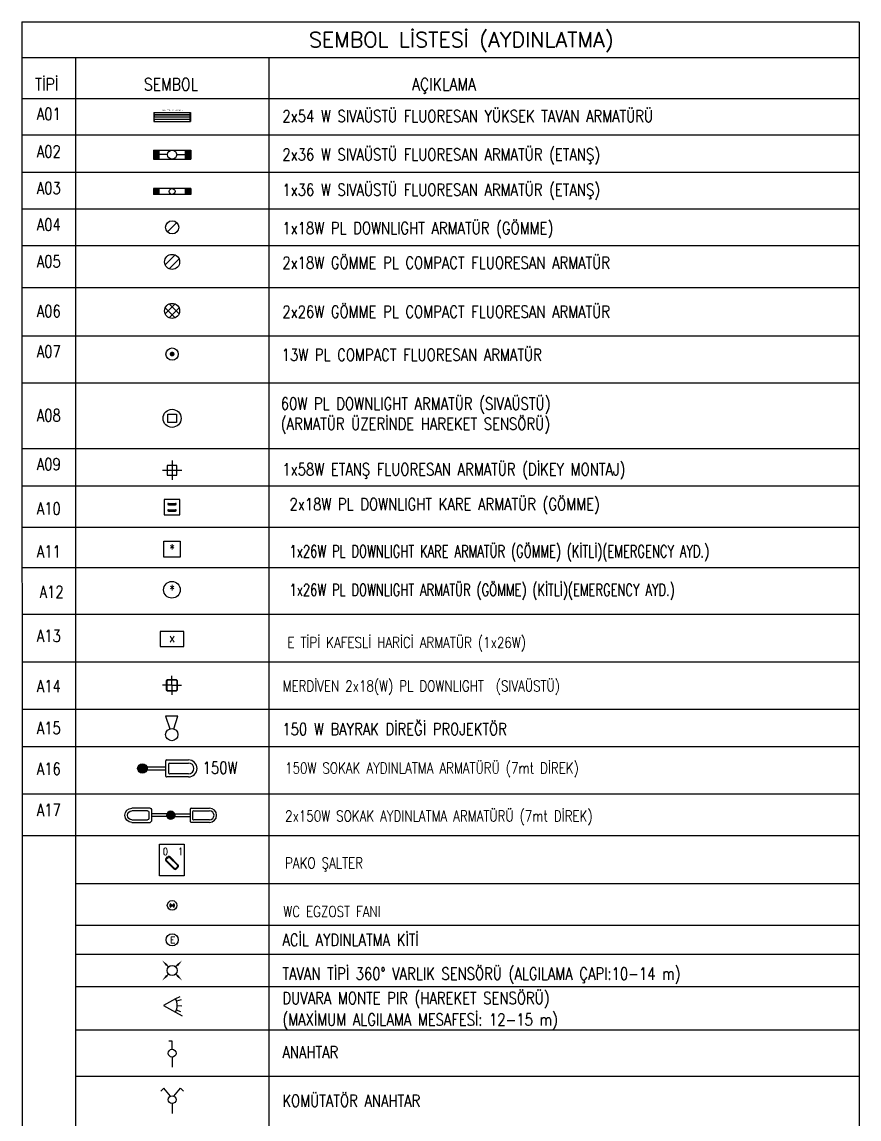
# Model space of a CAD drawing. Header units: metres. Extents: x -13316 to 152404, y -3899 to 30226.
# Drawn here: x -13316 to -10544, y 19226 to 22859 of the extents above; entities that cross this region are included whole.
import ezdxf
from ezdxf.enums import TextEntityAlignment as Align

# ---------------------------------------------------------------- set-up
doc = ezdxf.new("R2010")
doc.units = ezdxf.units.M
doc.header["$LTSCALE"] = 100
doc.header["$MEASUREMENT"] = 0
for name, color, linetype, lineweight in [('E-13W PL COMPACT FLUORESAN ARMATÜR', 7, 'Continuous', 30), ('E-150 W PROJEKTÖR', 7, 'Continuous', 30), ('E-1x18W PL DOWNLIGHT ARMATÜR (GÖMME)', 7, 'Continuous', 30), ('E-1x26W PL DOWNLIGHT ARMATÜR (GÖMME) (KİTLİ)', 7, 'Continuous', 30), ('E-1x26W PL DOWNLIGHT KARE ARMATÜR (GÖMME) (KİTLİ)', 7, 'Continuous', 30), ('E-1x36 W SIVAÜSTÜ FLUORESAN ARMATÜR (ETANŞ)', 7, 'Continuous', 30), ('E-1x58W ETANŞ FLUORESAN ARMATÜR (DİKEY MONTAJ)', 7, 'Continuous', 30), ('E-2x18(W) PL DOWNLIGHT ARMATÜR (SIVAÜSTÜ)', 7, 'Continuous', 30), ('E-2x18W GÖMME PL COMPACT FLUORESAN ARMATÜR', 7, 'Continuous', 30), ('E-2x18W GÖMME PL COMPACT FLUORESAN KARE ARMATÜR', 7, 'Continuous', 30), ('E-2x26W GÖMME PL COMPACT FLUORESAN ARMATÜR', 7, 'Continuous', 30), ('E-2x36 W SIVAÜSTÜ FLUORESAN ARMATÜR (ETANŞ)', 7, 'Continuous', 30), ('E-2x54 W SIVAÜSTÜ FLUORESAN YÜKSEK TAVAN ARMATÜRÜ', 7, 'Continuous', 30), ('E-60W PL DOWNLIGHT ARMATÜR (SIVAÜSTÜ)', 7, 'Continuous', 30), ('E-ACİL AYDINLATMA KİTİ', 7, 'Continuous', 30), ('E-ANAHTAR', 7, 'Continuous', 30), ('E-DUVARA MONTE PIR (HAREKET SENSÖRÜ)', 7, 'Continuous', 30), ('E-E TİPİ HARİCİ ARMATÜR (26W)', 7, 'Continuous', 30), ('E-KOMÜTATÖR ANAHTAR', 7, 'Continuous', 30), ('E-PAKO ŞALTER', 7, 'Continuous', 30), ('E-SOKAK AYDINLATMA ARMATÜRÜ', 7, 'Continuous', 30), ('E-TAVAN TİPİ 360° VARLIK SENSÖRÜ (ALGILAMA ÇAPI 10 14 m)', 7, 'Continuous', 30), ('E-WC ASPİRATÖR', 7, 'Continuous', 30), ('E-YAZI', 7, 'Continuous', 30)]:
    doc.layers.add(name, color=color, linetype=linetype, lineweight=lineweight)
doc.styles.add('Arial', font='arial.ttf', dxfattribs={"height": 2.5})
doc.styles.add('E-YAZI', font='txttw.shx')

# ---------------------------------------------------------------- blocks, each defined once
blk = doc.blocks.new('100_2x36 W SIVAÜSTÜ FLUORESAN ARMATÜR (ETANŞ)')
at = {"layer": 'E-2x36 W SIVAÜSTÜ FLUORESAN ARMATÜR (ETANŞ)', "color": 4}
for p, q in [((-6.15, 1.5), (6.15, 1.5)), ((-6.15, 1.5), (-6.15, -1.5)), ((-1.5, 0), (-6.15, 0)), ((1.5, 0), (6.15, 0)), ((6.15, 1.5), (6.15, -1.5)), ((-6.15, -1.5), (6.15, -1.5))]:
    blk.add_line(p, q, dxfattribs=at)
blk.add_circle((0, 0), 1.5, dxfattribs=at)
for points in [[(-4.15, 1.5), (-4.15, -1.5), (-6.15, 1.5), (-6.15, -1.5)], [(4.15, 1.5), (4.15, -1.5), (6.15, 1.5), (6.15, -1.5)]]:
    blk.add_solid(points, dxfattribs=at)
blk = doc.blocks.new('100_1x36 W SIVAÜSTÜ FLUORESAN ARMATÜR (ETANŞ)')
at = {"layer": 'E-1x36 W SIVAÜSTÜ FLUORESAN ARMATÜR (ETANŞ)', "color": 4}
for p, q in [((-6.15, 1), (-6.15, -1)), ((6.15, 1), (-6.15, 1)), ((6.15, 1), (6.15, -1)), ((6.15, -1), (-6.15, -1))]:
    blk.add_line(p, q, dxfattribs=at)
at = {"layer": 'E-1x36 W SIVAÜSTÜ FLUORESAN ARMATÜR (ETANŞ)'}
blk.add_line((6.15, -1), (6.15, -1), dxfattribs=at)
at = {"layer": 'E-1x36 W SIVAÜSTÜ FLUORESAN ARMATÜR (ETANŞ)', "color": 4}
blk.add_circle((0, 0), 1, dxfattribs=at)
for points in [[(-6.15, 1), (-4.15, 1), (-6.15, -1), (-4.15, -1)], [(6.15, 1), (4.15, 1), (6.15, -1), (4.15, -1)]]:
    blk.add_solid(points, dxfattribs=at)
blk = doc.blocks.new('100_2x26W GÖMME PL COMPACT FLUORESAN ARMATÜR')
at = {"layer": 'E-2x26W GÖMME PL COMPACT FLUORESAN ARMATÜR', "color": 7}
for p, q in [((-1.43, -0.6), (0.6, 1.43)), ((-1.43, 0.6), (0.6, -1.43)), ((-0.6, 1.43), (1.43, -0.6)), ((-0.6, -1.43), (1.43, 0.6))]:
    blk.add_line(p, q, dxfattribs=at)
at = {"layer": 'E-2x26W GÖMME PL COMPACT FLUORESAN ARMATÜR', "color": 4}
blk.add_circle((0, 0), 1.55, dxfattribs=at)
blk = doc.blocks.new('100_1x58W ETANŞ FLUORESAN ARMATÜR (DİKEY MONTAJ)')
at = {"layer": 'E-1x58W ETANŞ FLUORESAN ARMATÜR (DİKEY MONTAJ)', "color": 4}
for points in [[(-2, 0), (2, 0)], [(-1, -1), (1, -1), (1, 1), (-1, 1), (-1, -1)], [(0, 2), (0, 2), (0, -2)]]:
    blk.add_lwpolyline(points, dxfattribs=at)
blk = doc.blocks.new('100_60W PL DOWNLIGHT ARMATÜR (SIVAÜSTÜ)')
at = {"layer": 'E-60W PL DOWNLIGHT ARMATÜR (SIVAÜSTÜ)', "color": 3}
blk.add_lwpolyline([(-0.87, 0.87), (0.87, 0.87), (0.87, -0.87), (-0.87, -0.87)], close=True, dxfattribs=at)
at = {"layer": 'E-60W PL DOWNLIGHT ARMATÜR (SIVAÜSTÜ)', "color": 4}
blk.add_circle((0, 0), 1.87, dxfattribs=at)
blk = doc.blocks.new('100_2x18W GÖMME PL COMPACT FLUORESAN ARMATÜR')
at = {"layer": 'E-2x18W GÖMME PL COMPACT FLUORESAN ARMATÜR', "color": 7}
for p, q in [((-1.43, -0.6), (0.6, 1.43)), ((-0.6, -1.43), (1.43, 0.6))]:
    blk.add_line(p, q, dxfattribs=at)
at = {"layer": 'E-2x18W GÖMME PL COMPACT FLUORESAN ARMATÜR', "color": 4}
blk.add_circle((0, 0), 1.55, dxfattribs=at)
blk = doc.blocks.new('100_13W PL COMPACT FLUORESAN ARMATÜR')
at = {"layer": 'E-13W PL COMPACT FLUORESAN ARMATÜR', "color": 4, "const_width": 0.5}
blk.add_lwpolyline([(-0.25, 0, 1), (0.25, 0, 1)], format="xyb", close=True, dxfattribs=at)
at = {"layer": 'E-13W PL COMPACT FLUORESAN ARMATÜR', "color": 4}
blk.add_ellipse((0, 0), major_axis=(-1.28, 0), ratio=1, start_param=3.1418, end_param=9.424985, dxfattribs=at)
blk = doc.blocks.new('100_ACİL AYDINLATMA KİTİ')
at = {"layer": 'E-ACİL AYDINLATMA KİTİ', "color": 3}
blk.add_circle((0, 0), 1.25, dxfattribs=at)
at = {"layer": 'E-ACİL AYDINLATMA KİTİ', "color": 3, "style": 'E-YAZI'}
blk.add_text('E', height=1.34, dxfattribs=at).set_placement((-0.45, -0.69))
blk = doc.blocks.new('100_TAVAN TİPİ 360° VARLIK SENSÖRÜ (ALGILAMA ÇAPI 10 14 m)')
at = {"layer": 'E-TAVAN TİPİ 360° VARLIK SENSÖRÜ (ALGILAMA ÇAPI 10 14 m)', "color": 3}
for p, q in [((-1.1, 1.1), (-0.73, 0.73)), ((1.1, 1.1), (0.73, 0.73)), ((-1.1, -1.1), (-0.73, -0.73)), ((1.1, -1.1), (0.73, -0.73))]:
    blk.add_line(p, q, dxfattribs=at)
at = {"layer": 'E-TAVAN TİPİ 360° VARLIK SENSÖRÜ (ALGILAMA ÇAPI 10 14 m)', "color": 4}
blk.add_circle((0, 0), 1.03, dxfattribs=at)
at = {"layer": 'E-TAVAN TİPİ 360° VARLIK SENSÖRÜ (ALGILAMA ÇAPI 10 14 m)', "color": 3}
for points in [[(-1.26, 0.94), (-0.94, 1.26), (-2.06, 2.06)], [(1.26, 0.94), (0.94, 1.26), (2.06, 2.06)], [(-1.26, -0.94), (-0.94, -1.26), (-2.06, -2.06)], [(1.26, -0.94), (0.94, -1.26), (2.06, -2.06)]]:
    blk.add_solid(points, dxfattribs=at)
blk = doc.blocks.new('100_DUVARA MONTE PIR (HAREKET SENSÖRÜ)')
at = {"layer": 'E-DUVARA MONTE PIR (HAREKET SENSÖRÜ)', "color": 4}
for p, q in [((2.72, 0.89), (0, 0)), ((0, 0), (2.23, -1.79)), ((3.64, 1.19), (2.72, 0.89)), ((3.8, 0.53), (2.83, 0.39)), ((2.23, -1.79), (3.45, -2.76)), ((3.31, -1.94), (2.47, -1.44)), ((3.75, -0.8), (2.8, -0.59))]:
    blk.add_line(p, q, dxfattribs=at)
blk.add_arc((0, 0), 2.86, 321.3229, 18.1202, dxfattribs=at)
blk = doc.blocks.new('100_ANAHTAR')
at = {"layer": 'E-ANAHTAR', "color": 4}
for p, q in [((0, 5.35), (-0.71, 5.35)), ((0, 3.67), (0, 5.35)), ((0, 2.05), (0, 0))]:
    blk.add_line(p, q, dxfattribs=at)
blk.add_circle((0, 2.86), 0.81, dxfattribs=at)
blk = doc.blocks.new('100_KOMÜTATÖR ANAHTAR')
at = {"layer": 'E-KOMÜTATÖR ANAHTAR', "color": 4}
for p, q in [((-1.7, 5.22), (-2.33, 4.62)), ((-0.37, 3.56), (-1.7, 5.22)), ((0.37, 3.56), (1.7, 5.22)), ((1.7, 5.22), (2.33, 4.62)), ((0, 2.05), (0, 0))]:
    blk.add_line(p, q, dxfattribs=at)
blk.add_circle((0, 2.86), 0.81, dxfattribs=at)
blk = doc.blocks.new('10_WC ASPİRATÖR')
at = {"layer": 'E-WC ASPİRATÖR', "color": 3}
for p, q in [((-4.2, 4.2), (4.2, -4.2)), ((-4.2, -4.2), (4.2, 4.2))]:
    blk.add_line(p, q, dxfattribs=at)
at = {"layer": 'E-WC ASPİRATÖR', "color": 3, "const_width": 6}
for points in [[(-2.1, 2.1, 0.198912), (-3, 0, 0.198912), (-2.1, -2.1, 0.198912)], [(2.1, -2.1, 0.198912), (3, 0, 0.198912), (2.1, 2.1)]]:
    blk.add_lwpolyline(points, format="xyb", dxfattribs=at)
at = {"layer": 'E-WC ASPİRATÖR', "color": 4}
blk.add_circle((0, 0), 10, dxfattribs=at)
blk = doc.blocks.new('100_1x18W PL DOWNLIGHT ARMATÜR (GÖMME)')
at = {"layer": 'E-1x18W PL DOWNLIGHT ARMATÜR (GÖMME)', "color": 7}
blk.add_line((-1.1, -1.1), (1.1, 1.1), dxfattribs=at)
at = {"layer": 'E-1x18W PL DOWNLIGHT ARMATÜR (GÖMME)', "color": 4}
blk.add_ellipse((0, 0), major_axis=(-1.55, 0), ratio=1, start_param=3.1418, end_param=9.424985, dxfattribs=at)
blk = doc.blocks.new('2x54 W SIVAÜSTÜ FLUORESAN YÜKSEK TAVAN ARMATÜRÜ')
at = {"layer": 'E-2x54 W SIVAÜSTÜ FLUORESAN YÜKSEK TAVAN ARMATÜRÜ', "color": 4}
for p, q in [((-60.8, 15), (-60.8, -15)), ((-60.8, 15), (60.8, 15)), ((-60, 0), (-15, 0)), ((15, 0), (60, 0)), ((60.8, 15), (60.8, 0)), ((60.8, 0), (60.8, -15)), ((-60.8, -15), (60.8, -15))]:
    blk.add_line(p, q, dxfattribs=at)
at = {"layer": 'E-2x54 W SIVAÜSTÜ FLUORESAN YÜKSEK TAVAN ARMATÜRÜ', "color": 7}
for p, q in [((-60.8, 0), (60.8, 0)), ((-59.3, 8), (59.3, 8)), ((-59.2, 7), (59.4, 7)), ((-59.3, -7), (59.3, -7)), ((-59.2, -8), (59.4, -8))]:
    blk.add_line(p, q, dxfattribs=at)
for centre in [(-59.2, 7.6), (-59.2, 7.3), (59.4, 7.6), (59.4, 7.3), (-59.2, -7.4), (-59.2, -7.7), (59.4, -7.4), (59.4, -7.7)]:
    blk.add_circle(centre, 0.11, dxfattribs=at)
for centre, radius, start, end in [((-48.7, 7.5), 12.1, 141.86, 218.14), ((-59.1, 7.5), 0.515, 106.8674, 266.7612), ((-59.3, 7.5), 0.519, 289.2244, 84.4042), ((48.7, 7.5), 12.1, 321.86, 38.14), ((59.5, 7.5), 0.515, 106.8674, 266.7612), ((59.3, 7.5), 0.519, 289.2244, 84.4042), ((-48.7, -7.5), 12.1, 141.86, 218.14), ((-59.1, -7.5), 0.515, 106.8674, 266.7612), ((-59.3, -7.5), 0.519, 289.2244, 84.4042), ((48.7, -7.5), 12.1, 321.86, 38.14), ((59.5, -7.5), 0.515, 106.8674, 266.7612), ((59.3, -7.5), 0.519, 289.2244, 84.4042)]:
    blk.add_arc(centre, radius, start, end, dxfattribs=at)
at = {"layer": 'E-2x54 W SIVAÜSTÜ FLUORESAN YÜKSEK TAVAN ARMATÜRÜ', "color": 7, "style": 'Arial'}
blk.add_text('MN2  2*TL554U-SP/CM LB', height=3.951, dxfattribs=at).set_placement((-31.6, 20.4))
blk = doc.blocks.new('100_150 W PROJEKTÖR')
at = {"layer": 'E-150 W PROJEKTÖR', "color": 4}
for p, q in [((405, 135), (128, 43)), ((405, -135), (405, 135)), ((128, -43), (405, -135))]:
    blk.add_line(p, q, dxfattribs=at)
blk.add_circle((0, 0), 135, dxfattribs=at)
blk = doc.blocks.new('2x18W GÖMME PL COMPACT FLUORESAN KARE ARMATÜR')
at = {"layer": 'E-2x18W GÖMME PL COMPACT FLUORESAN KARE ARMATÜR', "color": 7}
for p, q in [((-9.3, 10), (9.3, 10)), ((-9.3, 6.4), (9.3, 6.4)), ((-9.3, -6.4), (9.3, -6.4)), ((-9.3, -10), (9.3, -10))]:
    blk.add_line(p, q, dxfattribs=at)
at = {"layer": 'E-2x18W GÖMME PL COMPACT FLUORESAN KARE ARMATÜR', "color": 4}
blk.add_lwpolyline([(-20, -20), (20, -20), (20, 20), (-20, 20)], close=True, dxfattribs=at)
at = {"layer": 'E-2x18W GÖMME PL COMPACT FLUORESAN KARE ARMATÜR', "color": 7}
for centre, start, end in [((-9.3, 8.2), 90, 180), ((-9.3, 8.2), 180, 270), ((9.3, 8.2), 360, 90), ((9.3, 8.2), 270, 360), ((-9.3, -8.2), 90, 180), ((-9.3, -8.2), 180, 270), ((9.3, -8.2), 0, 90), ((9.3, -8.2), 270, 0)]:
    blk.add_arc(centre, 1.78, start, end, dxfattribs=at)
blk = doc.blocks.new('1x26W PL DOWNLIGHT KARE ARMATÜR (GÖMME) (KİTLİ)')
at = {"layer": 'E-1x26W PL DOWNLIGHT KARE ARMATÜR (GÖMME) (KİTLİ)', "color": 4}
for p, q in [((-10.5, 21), (10.5, 21)), ((-10.5, 0), (-10.5, 21)), ((10.5, 21), (10.5, 0)), ((10.5, 0), (-10.5, 0))]:
    blk.add_line(p, q, dxfattribs=at)
at = {"layer": 'E-1x26W PL DOWNLIGHT KARE ARMATÜR (GÖMME) (KİTLİ)', "color": 7, "style": 'E-YAZI', "width": 0.8}
blk.add_text('*', height=12.5, dxfattribs=at).set_placement((-3.3, 4.6))
blk = doc.blocks.new('E-1x26W PL DOWNLIGHT ARMATÜR (GÖMME) (KİTLİ)')
at = {"layer": 'E-1x26W PL DOWNLIGHT ARMATÜR (GÖMME) (KİTLİ)', "color": 4}
blk.add_ellipse((0, 0), major_axis=(-10.8, 0), ratio=1, start_param=3.1418, end_param=9.424985, dxfattribs=at)
at = {"layer": 'E-1x26W PL DOWNLIGHT ARMATÜR (GÖMME) (KİTLİ)', "color": 7, "style": 'E-YAZI', "width": 0.8}
blk.add_text('*', height=12.5, dxfattribs=at).set_placement((-3.1, -6.1))
blk = doc.blocks.new('E-E TİPİ HARİCİ ARMATÜR (26W)')
at = {"layer": 'E-E TİPİ HARİCİ ARMATÜR (26W)', "color": 4}
blk.add_lwpolyline([(-17.1, 21.6), (-17.1, 0), (17.1, 0), (17.1, 21.6)], close=True, dxfattribs=at)
at = {"layer": 'E-E TİPİ HARİCİ ARMATÜR (26W)', "color": 7, "style": 'E-YAZI'}
blk.add_text('x', height=12.8, rotation=0, dxfattribs=at).set_placement((-4.4, 6.4))
blk = doc.blocks.new('SOKAK AYDINLATMA ARMATÜRÜ')
at = {"layer": 'E-SOKAK AYDINLATMA ARMATÜRÜ', "color": 4}
for p, q in [((-28, 81.2), (-28, 152.8)), ((-18, 91.2), (-18, 152.8)), ((18, 152.8), (18, 91.2)), ((28, 152.8), (28, 81.2)), ((-23, 76.2), (23, 76.2)), ((-13, 86.2), (13, 86.2)), ((-5, 0), (-5, 76.2)), ((5, 0), (5, 76.2))]:
    blk.add_line(p, q, dxfattribs=at)
at = {"layer": 'E-SOKAK AYDINLATMA ARMATÜRÜ', "color": 4, "const_width": 15.7}
blk.add_lwpolyline([(0, -7.9, 1), (0, 7.9, 1)], format="xyb", close=True, dxfattribs=at)
at = {"layer": 'E-SOKAK AYDINLATMA ARMATÜRÜ', "color": 4}
blk.add_circle((0, 0), 15.7, dxfattribs=at)
for centre, radius, start, end in [((0, 152.8), 28, 0, 180), ((0, 152.8), 18, 0, 180), ((-23, 81.2), 5, 180, 270), ((-13, 91.2), 5, 180, 270), ((13, 91.2), 5, 270, 0), ((23, 81.2), 5, 270, 0)]:
    blk.add_arc(centre, radius, start, end, dxfattribs=at)
blk = doc.blocks.new('PAKO ŞALTER')
at = {"layer": 'E-PAKO ŞALTER', "color": 254}
for p, q in [((-16.4, 48.2), (-12.1, 52.4)), ((-16.4, 41.1), (5.2, 19.5)), ((-15, 46.8), (-10.7, 51)), ((-15, 42.5), (6.6, 20.9)), ((-6.5, 51), (15.1, 29.4)), ((-5.1, 52.4), (16.5, 30.8)), ((10.9, 20.9), (15.1, 25.2)), ((12.3, 19.5), (16.5, 23.8))]:
    blk.add_line(p, q, dxfattribs=at)
at = {"layer": 'E-PAKO ŞALTER', "color": 3}
blk.add_lwpolyline([(-34.1, 0), (-34.1, 87.6), (34.1, 87.6), (34.1, 0)], close=True, dxfattribs=at)
at = {"layer": 'E-PAKO ŞALTER', "color": 254}
for centre, radius, start, end in [((-12.8, 44.7), 5, 135, 225), ((-12.8, 44.7), 3, 135, 225), ((-8.6, 48.9), 5, 45, 135), ((-8.6, 48.9), 3, 45, 135), ((13, 27.3), 5, 315, 45), ((8.8, 23.1), 5, 225, 315), ((8.8, 23.1), 3, 225, 315), ((13, 27.3), 3, 315, 45)]:
    blk.add_arc(centre, radius, start, end, dxfattribs=at)
at = {"layer": 'E-PAKO ŞALTER', "color": 254, "style": 'E-YAZI', "width": 0.8}
for s, p in [('0', (-24.9, 57.3)), ('1', (16.9, 57.3))]:
    blk.add_text(s, height=20, dxfattribs=at).set_placement(p)
blk = doc.blocks.new('100_2x18(W) PL DOWNLIGHT ARMATÜR (SIVAÜSTÜ)')
at = {"layer": 'E-2x18(W) PL DOWNLIGHT ARMATÜR (SIVAÜSTÜ)', "color": 4, "ltscale": 0.4}
for q in [(-25, 0), (-25, 0), (0, 25), (0, 25), (0, -25), (25, 0), (0, -25), (25, 0)]:
    blk.add_line((0, 0), q, dxfattribs=at)
at = {"layer": 'E-2x18(W) PL DOWNLIGHT ARMATÜR (SIVAÜSTÜ)', "color": 4}
for p, q in [((-12, 15), (-15, 12)), ((-15, 12), (-15, -12)), ((-11.4, 13.5), (-13.5, 11.4)), ((-13.5, 11.4), (-13.5, -11.4)), ((12, 15), (-12, 15)), ((11.4, 13.5), (-11.4, 13.5)), ((13.5, 11.4), (11.4, 13.5)), ((15, 12), (12, 15)), ((13.5, -11.4), (13.5, 11.4)), ((15, -12), (15, 12)), ((-15, -12), (-12, -15)), ((-13.5, -11.4), (-11.4, -13.5)), ((-12, -15), (12, -15)), ((-11.4, -13.5), (11.4, -13.5)), ((11.4, -13.5), (13.5, -11.4)), ((12, -15), (15, -12))]:
    blk.add_line(p, q, dxfattribs=at)

msp = doc.modelspace()

# ---------------------------------------------------------------- linework, layer by layer
at = {"layer": 'E-YAZI', "color": 4}
for p, q in [((-13315.55, 22859.16), (-10544.01, 22859.16)), ((-13315.55, 22859.16), (-13313.65, 15623.33)), ((-10543.79, 22859.16), (-10543.79, 15623.33)), ((-13315.53, 22741.34), (-10544.15, 22741.34)), ((-13315.48, 22605.68), (-10544.01, 22605.68))]:
    msp.add_line(p, q, dxfattribs=at)
at = {"layer": 'E-YAZI', "color": 7}
for p, q in [((-13137.91, 22741.34), (-13137.91, 15623.33)), ((-12498.57, 22741.34), (-12498.57, 15623.33)), ((-10544, 22484.64), (-13315.45, 22484.64)), ((-10544, 22360.23), (-13315.42, 22360.23)), ((-10544, 22239.19), (-13315.39, 22239.19)), ((-10543.99, 22117.4), (-13315.36, 22117.4)), ((-10543.99, 22117.4), (-13315.31, 22117.4)), ((-10543.98, 22117.4), (-13315.22, 22117.4)), ((-10543.99, 21979.22), (-13315.36, 21979.22)), ((-10543.98, 21818.96), (-13315.19, 21818.96)), ((-10543.98, 21663.32), (-13315.16, 21663.32)), ((-10543.98, 21445.96), (-13315.1, 21445.96)), ((-10543.98, 21322.06), (-13315.1, 21322.06)), ((-10748.1, 21322.06), (-13315.1, 21322.06)), ((-10748.1, 21322.06), (-13315.1, 21322.06)), ((-10543.79, 21184.63), (-13315.07, 21184.62)), ((-10543.79, 21051.63), (-13315.03, 21051.62)), ((-10543.79, 20896.46), (-13314.99, 20896.45)), ((-10543.79, 20739.54), (-13314.99, 20739.54)), ((-10748.1, 20582.63), (-13314.99, 20582.63)), ((-10543.95, 20582.63), (-13314.88, 20582.63)), ((-10543.95, 20458.73), (-13314.88, 20458.73)), ((-10543.79, 20301.82), (-13314.88, 20301.81)), ((-10543.79, 20163.84), (-13314.84, 20163.84)), ((-10543.79, 20005.2), (-13137.91, 20005.19)), ((-10543.94, 19867.56), (-13137.91, 19867.56)), ((-10543.94, 19771.35), (-13137.91, 19771.35)), ((-10543.93, 19663.99), (-13137.91, 19663.99)), ((-10543.93, 19520.16), (-13137.91, 19520.16)), ((-10543.93, 19367.61), (-13137.91, 19367.61))]:
    msp.add_line(p, q, dxfattribs=at)

# ---------------------------------------------------------------- block references
at = {"layer": 'E-13W PL COMPACT FLUORESAN ARMATÜR', "xscale": 16, "yscale": 16, "zscale": 16}
msp.add_blockref('100_13W PL COMPACT FLUORESAN ARMATÜR', (-12818.24, 21759.34), dxfattribs=at)
at = {"layer": 'E-150 W PROJEKTÖR', "color": 4, "xscale": 0.15, "yscale": 0.15, "zscale": 0.15, "rotation": 90}
msp.add_blockref('100_150 W PROJEKTÖR', (-12819.42, 20499.15), dxfattribs=at)
at = {"layer": 'E-1x18W PL DOWNLIGHT ARMATÜR (GÖMME)', "xscale": 14, "yscale": 14, "zscale": 14}
msp.add_blockref('100_1x18W PL DOWNLIGHT ARMATÜR (GÖMME)', (-12818.24, 22179.09), dxfattribs=at)
at = {"layer": 'E-1x26W PL DOWNLIGHT ARMATÜR (GÖMME) (KİTLİ)', "color": 6, "xscale": 2.56, "yscale": 2.56, "zscale": 2.56}
msp.add_blockref('E-1x26W PL DOWNLIGHT ARMATÜR (GÖMME) (KİTLİ)', (-12818.87, 20978.78), dxfattribs=at)
at = {"layer": 'E-1x26W PL DOWNLIGHT KARE ARMATÜR (GÖMME) (KİTLİ)', "color": 6, "xscale": 2.56, "yscale": 2.56, "zscale": 2.56}
msp.add_blockref('1x26W PL DOWNLIGHT KARE ARMATÜR (GÖMME) (KİTLİ)', (-12818.86, 21086.62), dxfattribs=at)
at = {"layer": 'E-1x36 W SIVAÜSTÜ FLUORESAN ARMATÜR (ETANŞ)', "xscale": 10, "yscale": 10, "zscale": 10}
msp.add_blockref('100_1x36 W SIVAÜSTÜ FLUORESAN ARMATÜR (ETANŞ)', (-12818.24, 22297.74), dxfattribs=at)
at = {"layer": 'E-1x58W ETANŞ FLUORESAN ARMATÜR (DİKEY MONTAJ)', "xscale": 16, "yscale": 16, "zscale": 16}
msp.add_blockref('100_1x58W ETANŞ FLUORESAN ARMATÜR (DİKEY MONTAJ)', (-12818.24, 21374.59), dxfattribs=at)
at = {"layer": 'E-2x18(W) PL DOWNLIGHT ARMATÜR (SIVAÜSTÜ)', "color": 6, "xscale": 1.243104, "yscale": 1.243104, "zscale": 1.243104}
msp.add_blockref('100_2x18(W) PL DOWNLIGHT ARMATÜR (SIVAÜSTÜ)', (-12818.86, 20662.49), dxfattribs=at)
at = {"layer": 'E-2x18W GÖMME PL COMPACT FLUORESAN ARMATÜR', "xscale": 16, "yscale": 16, "zscale": 16}
msp.add_blockref('100_2x18W GÖMME PL COMPACT FLUORESAN ARMATÜR', (-12818.24, 22064.66), dxfattribs=at)
at = {"layer": 'E-2x18W GÖMME PL COMPACT FLUORESAN KARE ARMATÜR', "color": 6, "xscale": 1.28, "yscale": 1.28, "zscale": 1.28}
msp.add_blockref('2x18W GÖMME PL COMPACT FLUORESAN KARE ARMATÜR', (-12818.86, 21252.18), dxfattribs=at)
at = {"layer": 'E-2x26W GÖMME PL COMPACT FLUORESAN ARMATÜR', "xscale": 16, "yscale": 16, "zscale": 16}
msp.add_blockref('100_2x26W GÖMME PL COMPACT FLUORESAN ARMATÜR', (-12818.24, 21902.47), dxfattribs=at)
at = {"layer": 'E-2x36 W SIVAÜSTÜ FLUORESAN ARMATÜR (ETANŞ)', "xscale": 10, "yscale": 10, "zscale": 10}
msp.add_blockref('100_2x36 W SIVAÜSTÜ FLUORESAN ARMATÜR (ETANŞ)', (-12818.24, 22419.83), dxfattribs=at)
at = {"layer": 'E-2x54 W SIVAÜSTÜ FLUORESAN YÜKSEK TAVAN ARMATÜRÜ', "color": 6}
msp.add_blockref('2x54 W SIVAÜSTÜ FLUORESAN YÜKSEK TAVAN ARMATÜRÜ', (-12818.24, 22544.67), dxfattribs=at)
at = {"layer": 'E-60W PL DOWNLIGHT ARMATÜR (SIVAÜSTÜ)', "xscale": 16, "yscale": 16, "zscale": 16}
msp.add_blockref('100_60W PL DOWNLIGHT ARMATÜR (SIVAÜSTÜ)', (-12818.24, 21546.55), dxfattribs=at)
at = {"layer": 'E-ACİL AYDINLATMA KİTİ', "xscale": 16, "yscale": 16, "zscale": 16}
msp.add_blockref('100_ACİL AYDINLATMA KİTİ', (-12818.24, 19819.58), dxfattribs=at)
at = {"layer": 'E-ANAHTAR', "xscale": 16, "yscale": 16, "zscale": 16}
msp.add_blockref('100_ANAHTAR', (-12818.24, 19398.53), dxfattribs=at)
at = {"layer": 'E-DUVARA MONTE PIR (HAREKET SENSÖRÜ)', "xscale": 16, "yscale": 16, "zscale": 16, "rotation": 9.903043331148533}
msp.add_blockref('100_DUVARA MONTE PIR (HAREKET SENSÖRÜ)', (-12847.05, 19602.29), dxfattribs=at)
at = {"layer": 'E-E TİPİ HARİCİ ARMATÜR (26W)', "color": 6, "xscale": 2.304, "yscale": 2.304, "zscale": 2.304}
msp.add_blockref('E-E TİPİ HARİCİ ARMATÜR (26W)', (-12818.86, 20791.15), dxfattribs=at)
at = {"layer": 'E-KOMÜTATÖR ANAHTAR', "xscale": 16, "yscale": 16, "zscale": 16}
msp.add_blockref('100_KOMÜTATÖR ANAHTAR', (-12818.24, 19244.63), dxfattribs=at)
at = {"layer": 'E-PAKO ŞALTER', "color": 6, "xscale": 1.2, "yscale": 1.2, "zscale": 1.2}
msp.add_blockref('PAKO ŞALTER', (-12818.86, 20031.37), dxfattribs=at)
at = {"layer": 'E-SOKAK AYDINLATMA ARMATÜRÜ', "color": 6, "rotation": 270}
msp.add_blockref('SOKAK AYDINLATMA ARMATÜRÜ', (-12916.71, 20387.21), dxfattribs=at)
at = {"layer": 'E-SOKAK AYDINLATMA ARMATÜRÜ', "color": 6, "yscale": 0.8399999999999999, "zscale": 0.8399999999999999}
for xscale, rotation in [(-0.8399999999999999, 90), (0.8399999999999999, 270)]:
    msp.add_blockref('SOKAK AYDINLATMA ARMATÜRÜ', (-12823.03, 20232.27), dxfattribs=dict(at, xscale=xscale, rotation=rotation))
at = {"layer": 'E-TAVAN TİPİ 360° VARLIK SENSÖRÜ (ALGILAMA ÇAPI 10 14 m)', "xscale": 16, "yscale": 16, "zscale": 16}
msp.add_blockref('100_TAVAN TİPİ 360° VARLIK SENSÖRÜ (ALGILAMA ÇAPI 10 14 m)', (-12818.24, 19718.2), dxfattribs=at)
at = {"layer": 'E-WC ASPİRATÖR', "color": 6, "xscale": 1.6, "yscale": 1.6, "zscale": 1.6}
msp.add_blockref('10_WC ASPİRATÖR', (-12818.24, 19933.59), dxfattribs=at)

# ---------------------------------------------------------------- texts
at = {"layer": 'E-YAZI', "color": 4, "style": 'E-YAZI'}
msp.add_text('SEMBOL LİSTESİ (AYDINLATMA)', height=50, dxfattribs=at).set_placement((-11860.43, 22800.25), align=Align.MIDDLE_CENTER)
at = {"layer": 'E-YAZI', "color": 4, "style": 'E-YAZI', "width": 0.85}
for s, p in [('TİPİ', (-13233.68, 22652.68)), ('SEMBOL', (-12821.95, 22652.68)), ('AÇIKLAMA', (-11918.28, 22652.68))]:
    msp.add_text(s, height=40, dxfattribs=at).set_placement(p, align=Align.MIDDLE_CENTER)
at = {"layer": 'E-YAZI', "color": 3, "style": 'E-YAZI'}
for s, height, width, p in [('A01', 40, 0.8, (-13266.51, 22534.5)), ('2x54 W SIVAÜSTÜ FLUORESAN YÜKSEK TAVAN ARMATÜRÜ', 40, 0.8, (-12453.27, 22527.26)), ('A02', 40, 0.8, (-13266.5, 22410.09)), ('2x36 W SIVAÜSTÜ FLUORESAN ARMATÜR (ETANŞ)', 40, 0.8, (-12453.27, 22400.1)), ('A03', 40, 0.8, (-13266.51, 22289.05)), ('1x36 W SIVAÜSTÜ FLUORESAN ARMATÜR (ETANŞ)', 40, 0.8, (-12453.27, 22283.43)), ('A04', 40, 0.8, (-13266.51, 22168.02)), ('1x18W PL DOWNLIGHT ARMATÜR (GÖMME)', 40, 0.8, (-12453.27, 22156.57)), ('2x18W GÖMME PL COMPACT FLUORESAN ARMATÜR', 40, 0.8, (-12453.28, 22041.67)), ('A05', 40, 0.8, (-13266.51, 22046.23)), ('A06', 40, 0.8, (-13266.51, 21881.47)), ('2x26W GÖMME PL COMPACT FLUORESAN ARMATÜR', 40, 0.8, (-12453.27, 21879.41)), ('A07', 40, 0.8, (-13266.51, 21747.79)), ('13W PL COMPACT FLUORESAN ARMATÜR', 40, 0.8, (-12455.52, 21736.82)), ('60W PL DOWNLIGHT ARMATÜR (SIVAÜSTÜ)', 40, 0.8, (-12458.54, 21575.17)), ('A08', 40, 0.8, (-13266.51, 21536.49)), ('(ARMATÜR ÜZERİNDE HAREKET SENSÖRÜ)', 40, 0.8, (-12458.54, 21508.26)), ('A09', 40, 0.8, (-13266.51, 21374.78)), ('1x58W ETANŞ FLUORESAN ARMATÜR (DİKEY MONTAJ)', 40, 0.8, (-12453.27, 21357.68)), ('2x18W PL DOWNLIGHT KARE ARMATÜR (GÖMME) ', 40, 0.8, (-12429.69, 21242.19)), ('A10', 40, 0.8, (-13266.51, 21227.59)), ('A11', 40, 0.8, (-13266.51, 21085.5)), ('1x26W PL DOWNLIGHT KARE ARMATÜR (GÖMME) (KİTLİ)(EMERGENCY AYD.)', 40, 0.7, (-12429.69, 21086.26)), ('1x26W PL DOWNLIGHT ARMATÜR (GÖMME) (KİTLİ)(EMERGENCY AYD.)', 40, 0.7, (-12429.69, 20958.47)), ('A12', 40, 0.8, (-13257.07, 20952.1)), ('A13', 40, 0.8, (-13266.51, 20806.21)), ('E TİPİ KAFESLİ HARİCİ ARMATÜR (1x26W)', 36, 0.8, (-12436.58, 20786.42)), ('A14', 40, 0.8, (-13266.51, 20639.67)), ('MERDİVEN 2x18(W) PL DOWNLIGHT  (SIVAÜSTÜ)', 36, 0.8, (-12452.57, 20642.45)), ('A15', 40, 0.8, (-13266.51, 20501.17)), ('150 W BAYRAK DİREĞİ PROJEKTÖR', 40, 0.8, (-12453.28, 20497.48)), ('A16', 40, 0.8, (-13266.51, 20365.92)), ('150W', 40, 0.8, (-12717.19, 20369.62)), ('150W SOKAK AYDINLATMA ARMATÜRÜ (7mt DİREK)', 36, 0.8, (-12444.21, 20370.37)), ('A17', 40, 0.8, (-13266.51, 20229.56)), ('2x150W SOKAK AYDINLATMA ARMATÜRÜ (7mt DİREK)', 36, 0.8, (-12444.21, 20211.77)), ('PAKO ŞALTER', 36, 0.8, (-12444.21, 20056.08)), ('WC EGZOST FANI', 36, 0.8, (-12450.15, 19895.35)), ('ACİL AYDINLATMA KİTİ', 40, 0.8, (-12453.27, 19799.35)), ('TAVAN TİPİ 360%%D VARLIK SENSÖRÜ (ALGILAMA ÇAPI:10-14 m)', 40, 0.8, (-12453.27, 19687.69)), ('DUVARA MONTE PIR (HAREKET SENSÖRÜ)', 40, 0.8, (-12453.27, 19606.68)), ('(MAXİMUM ALGILAMA MESAFESİ: 12-15 m)', 40, 0.8, (-12453.27, 19535.73)), ('ANAHTAR', 40, 0.8, (-12453.27, 19427.78)), ('KOMÜTATÖR ANAHTAR', 40, 0.8, (-12453.27, 19266.81))]:
    msp.add_text(s, height=height, dxfattribs=dict(at, width=width)).set_placement(p)

doc.saveas('drawing.dxf')
